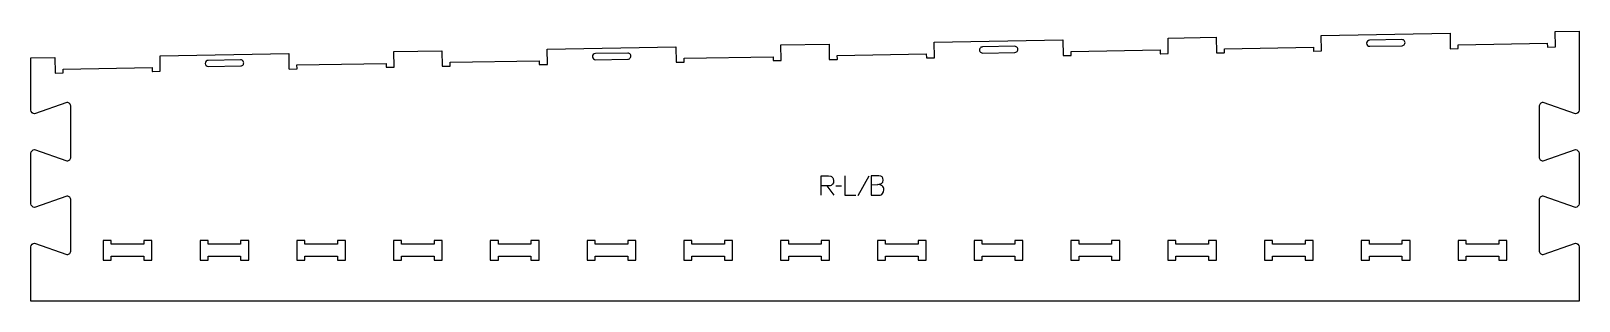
# Model space of a CAD drawing. Header units: millimetres. Extents: x -1222 to 1178, y -194 to 224.
import ezdxf

# ---------------------------------------------------------------- set-up
doc = ezdxf.new("R2010")
doc.units = ezdxf.units.MM
for name, color, linetype, true_color in [('1_ANYTOOL_1MMDEEP_LABELS_S', 2, 'Continuous', 0xffff00), ('3_ANYTOOL_CUTTHROUGH_INSID', 4, 'Continuous', 0x00ffff), ('4_ANYTOOL_CUTTHROUGH_OUTSI', 5, 'Continuous', 0x0000ff)]:
    doc.layers.add(name, color=color, linetype=linetype, true_color=true_color)

msp = doc.modelspace()

# ---------------------------------------------------------------- linework, layer by layer
at = {"layer": '1_ANYTOOL_1MMDEEP_LABELS_S'}
for p, q in [((12, -15.6), (22.5, -30)), ((34.5, -16.1), (25.7, -16.2)), ((76.8, -0.5), (59.7, -31.2))]:
    msp.add_line(p, q, dxfattribs=at)
for points in [[(3, -30), (3, 0), (14.4, 0), (17.8, -0.5), (19.2, -1.1), (20.3, -2), (21.2, -3.1), (21.8, -4.4), (22.3, -7.8), (21.9, -10.6), (20.5, -13), (19.6, -14.1), (18.5, -14.8), (17.2, -15.3), (15.8, -15.5), (14, -15.6), (12, -15.6), (3, -15.6)], [(39.6, 0), (39.6, -30), (56.7, -30)], [(80.3, -13.7), (90.8, -13.5), (96.5, -12), (97.6, -11.1), (98.4, -9.9), (99, -6.5), (98.6, -3.6), (98.1, -2.5), (97.4, -1.6), (96.4, -0.9), (95.3, -0.4), (92.4, 0), (80.3, 0)], [(80.3, 0), (80.3, -30), (90, -30), (92.5, -30.1), (94.2, -30), (95.8, -29.5), (97.1, -28.7), (98.2, -27.5), (99.8, -24.6), (100.3, -21.5), (100.1, -19.6), (99.6, -18), (98.7, -16.7), (97.4, -15.6), (94.3, -14.2), (90.8, -13.5)]]:
    msp.add_lwpolyline(points, dxfattribs=at)
at = {"layer": '3_ANYTOOL_CUTTHROUGH_INSID'}
for points in [[(253.3, 190.3), (303.3, 191.2, 1), (303.1, 200.7), (253.1, 199.8, 1)], [(853.3, 200.8), (903.3, 201.6, 1), (903.1, 211.1), (853.1, 210.3, 1)], [(-946.7, 169.4), (-896.7, 170.2, 1), (-896.9, 179.7), (-946.9, 178.9, 1)], [(-346.7, 179.8), (-296.7, 180.7, 1), (-296.9, 190.2), (-346.9, 189.3, 1)]]:
    msp.add_lwpolyline(points, format="xyb", close=True, dxfattribs=at)
for points in [[(-1046.8, -124.5), (-1046.8, -130.5), (-1034.3, -130.5), (-1034.3, -100), (-1046.8, -100), (-1046.8, -106), (-1097.3, -106), (-1097.3, -100), (-1109.8, -100), (-1109.8, -130.5), (-1097.3, -130.5), (-1097.3, -124.5)], [(-947.3, -106), (-947.3, -100), (-959.8, -100), (-959.8, -130.5), (-947.3, -130.5), (-947.3, -124.5), (-896.8, -124.5), (-896.8, -130.5), (-884.3, -130.5), (-884.3, -100), (-896.8, -100), (-896.8, -106)], [(-746.8, -124.5), (-746.8, -130.5), (-734.3, -130.5), (-734.3, -100), (-746.8, -100), (-746.8, -106), (-797.3, -106), (-797.3, -100), (-809.8, -100), (-809.8, -130.5), (-797.3, -130.5), (-797.3, -124.5)], [(-647.3, -106), (-647.3, -100), (-659.8, -100), (-659.8, -130.5), (-647.3, -130.5), (-647.3, -124.5), (-596.8, -124.5), (-596.8, -130.5), (-584.3, -130.5), (-584.3, -100), (-596.8, -100), (-596.8, -106)], [(-446.8, -124.5), (-446.8, -130.5), (-434.3, -130.5), (-434.3, -100), (-446.8, -100), (-446.8, -106), (-497.3, -106), (-497.3, -100), (-509.8, -100), (-509.8, -130.5), (-497.3, -130.5), (-497.3, -124.5)], [(-347.3, -106), (-347.3, -100), (-359.8, -100), (-359.8, -130.5), (-347.3, -130.5), (-347.3, -124.5), (-296.8, -124.5), (-296.8, -130.5), (-284.3, -130.5), (-284.3, -100), (-296.8, -100), (-296.8, -106)], [(-146.8, -124.5), (-146.8, -130.5), (-134.3, -130.5), (-134.3, -100), (-146.8, -100), (-146.8, -106), (-197.3, -106), (-197.3, -100), (-209.8, -100), (-209.8, -130.5), (-197.3, -130.5), (-197.3, -124.5)], [(-47.3, -106), (-47.3, -100), (-59.8, -100), (-59.8, -130.5), (-47.3, -130.5), (-47.3, -124.5), (3.2, -124.5), (3.2, -130.5), (15.7, -130.5), (15.7, -100), (3.2, -100), (3.2, -106)], [(153.2, -124.5), (153.2, -130.5), (165.7, -130.5), (165.7, -100), (153.2, -100), (153.2, -106), (102.7, -106), (102.7, -100), (90.2, -100), (90.2, -130.5), (102.7, -130.5), (102.7, -124.5)], [(252.7, -106), (252.7, -100), (240.2, -100), (240.2, -130.5), (252.7, -130.5), (252.7, -124.5), (303.2, -124.5), (303.2, -130.5), (315.7, -130.5), (315.7, -100), (303.2, -100), (303.2, -106)], [(453.2, -124.5), (453.2, -130.5), (465.7, -130.5), (465.7, -100), (453.2, -100), (453.2, -106), (402.7, -106), (402.7, -100), (390.2, -100), (390.2, -130.5), (402.7, -130.5), (402.7, -124.5)], [(552.7, -106), (552.7, -100), (540.2, -100), (540.2, -130.5), (552.7, -130.5), (552.7, -124.5), (603.2, -124.5), (603.2, -130.5), (615.7, -130.5), (615.7, -100), (603.2, -100), (603.2, -106)], [(753.2, -124.5), (753.2, -130.5), (765.7, -130.5), (765.7, -100), (753.2, -100), (753.2, -106), (702.7, -106), (702.7, -100), (690.2, -100), (690.2, -130.5), (702.7, -130.5), (702.7, -124.5)], [(852.7, -106), (852.7, -100), (840.2, -100), (840.2, -130.5), (852.7, -130.5), (852.7, -124.5), (903.2, -124.5), (903.2, -130.5), (915.7, -130.5), (915.7, -100), (903.2, -100), (903.2, -106)], [(1053.2, -124.5), (1053.2, -130.5), (1065.7, -130.5), (1065.7, -100), (1053.2, -100), (1053.2, -106), (1002.7, -106), (1002.7, -100), (990.2, -100), (990.2, -130.5), (1002.7, -130.5), (1002.7, -124.5)]]:
    msp.add_lwpolyline(points, close=True, dxfattribs=at)
at = {"layer": '4_ANYTOOL_CUTTHROUGH_OUTSI'}
msp.add_lwpolyline([(1177.7, -110.2), (1177.7, -194), (-1221.8, -194), (-1221.8, -110.2, -0.412073), (-1216.1, -104.4), (-1166.1, -121.9), (-1166.1, -121.9, 0.414214), (-1159.8, -115.7), (-1159.8, -37.7, 0.414214), (-1166.1, -31.4), (-1166.1, -31.4), (-1216.1, -48.9, -0.412073), (-1221.8, -43.2), (-1221.8, 34.8, -0.412073), (-1216.1, 40.6), (-1166.1, 23.1), (-1166.1, 23.1, 0.414214), (-1159.8, 29.3), (-1159.8, 107.3, 0.414214), (-1166.1, 113.6), (-1166.1, 113.6), (-1216.1, 96.1, -0.412073), (-1221.8, 101.8), (-1221.8, 182.6), (-1184.8, 183.2), (-1184.4, 159.5, 0.414214), (-1184.1, 159.2), (-1172.1, 159.4, 0.414214), (-1171.9, 159.7), (-1172, 165.4), (-1034, 167.8), (-1033.9, 162.1, 0.414214), (-1033.6, 161.8), (-1021.6, 162, 0.414214), (-1021.4, 162.3), (-1021.8, 186.1), (-822.3, 189.5), (-821.9, 165.8, 0.414275), (-821.7, 165.5), (-809.7, 165.8, 0.414214), (-809.4, 166), (-809.5, 171.8), (-671.5, 174.2), (-671.4, 168.4, 0.414214), (-671.1, 168.2), (-659.1, 168.4, 0.414214), (-658.9, 168.6), (-659.3, 192.4), (-584.8, 193.7), (-584.4, 169.9, 0.414214), (-584.1, 169.7), (-572.1, 169.9, 0.414214), (-571.9, 170.2), (-572, 175.9), (-434, 178.3), (-433.9, 172.6, 0.414214), (-433.6, 172.3), (-421.6, 172.5, 0.414214), (-421.4, 172.8), (-421.8, 196.5), (-222.3, 200), (-221.9, 176.3, 0.414275), (-221.7, 176), (-209.7, 176.2, 0.414214), (-209.4, 176.5), (-209.5, 182.2), (-71.5, 184.6), (-71.4, 178.9, 0.414214), (-71.1, 178.6), (-59.1, 178.9, 0.414214), (-58.9, 179.1), (-59.3, 202.9), (15.2, 204.2), (15.6, 180.4, 0.414214), (15.9, 180.2), (27.9, 180.4, 0.414214), (28.1, 180.6), (28, 186.4), (166, 188.8), (166.1, 183, 0.414214), (166.4, 182.8), (178.4, 183, 0.414214), (178.6, 183.2), (178.2, 207), (377.7, 210.5), (378.1, 186.7, 0.414275), (378.3, 186.5), (390.3, 186.7, 0.414214), (390.6, 187), (390.5, 192.7), (528.5, 195.1), (528.6, 189.4, 0.414214), (528.9, 189.1), (540.9, 189.3, 0.414214), (541.1, 189.6), (540.7, 213.3), (615.2, 214.6), (615.6, 190.9, 0.414214), (615.9, 190.6), (627.9, 190.8, 0.414214), (628.1, 191.1), (628, 196.8), (766, 199.3), (766.1, 193.5, 0.414214), (766.4, 193.3), (778.4, 193.5, 0.414214), (778.6, 193.7), (778.2, 217.5), (977.7, 221), (978.1, 197.2, 0.414275), (978.3, 197), (990.3, 197.2, 0.414214), (990.6, 197.4), (990.5, 203.2), (1128.5, 205.6), (1128.6, 199.8, 0.414214), (1128.9, 199.6), (1140.9, 199.8, 0.414214), (1141.1, 200.1), (1140.7, 223.8), (1177.7, 224.4), (1177.7, 101.8, -0.412073), (1172, 96.1), (1122, 113.6), (1121.9, 113.6, 0.414214), (1115.7, 107.3), (1115.7, 29.3, 0.414214), (1121.9, 23.1), (1122, 23.1), (1172, 40.6, -0.412073), (1177.7, 34.8), (1177.7, -43.2, -0.412073), (1172, -48.9), (1122, -31.4), (1121.9, -31.4, 0.414214), (1115.7, -37.7), (1115.7, -115.7, 0.414214), (1121.9, -121.9), (1122, -121.9), (1172, -104.4, -0.412073)], format="xyb", close=True, dxfattribs=at)

doc.saveas('drawing.dxf')
